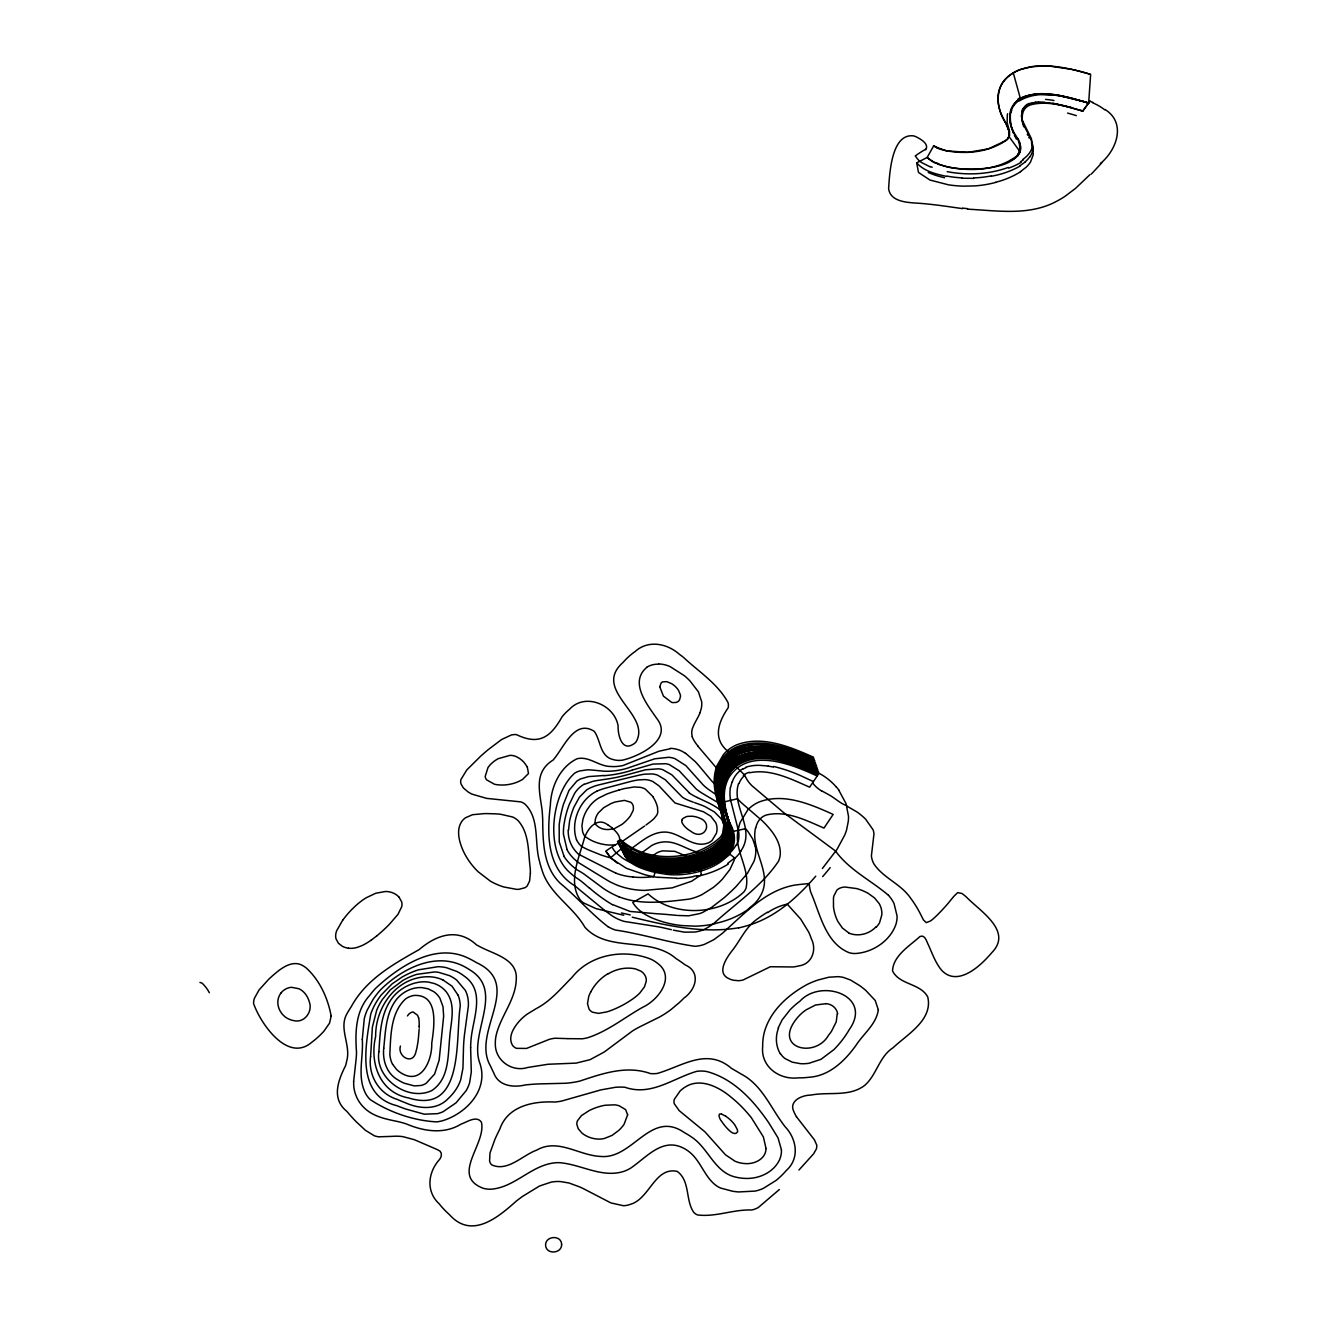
<?xml version="1.0" encoding="UTF-8"?>
<svg xmlns="http://www.w3.org/2000/svg" width="1318" height="1318" viewBox="0 0 1318 1318"><rect width="100%" height="100%" fill="white"/><g stroke="black" fill="none" stroke-linecap="round" stroke-linejoin="round"><path stroke-width="1.5" d="M731.819 836.469L731.309 841.23A21.566 18.501 -24.8 0 1 730.32 844.393L724.851 852.071L712.84 860.259M419.239 1026.178L419.19 1028.056M400.425 1046.064C397.097 1056.641 413.555 1066.196 416.126 1050.924A33.625 28.008 -39.6 0 0 416.834 1048.37L417.888 1042.505A140.12 113.974 -40.7 0 0 418.383 1038.419L419.124 1029.391M568.519 830.208L569.541 821.378A82.952 70.183 -26.5 0 1 574.071 806.88L579.475 797.093L586.51 790.059A22.093 18.452 -27.5 0 1 590.184 787.9L594.682 786.088A66.773 56.295 -28.2 0 1 600.893 784.391L636.561 775.775A73.627 62.457 -26.9 0 1 644.535 774.177L651.916 773.93A23.263 19.539 -25.8 0 1 657.501 775.116L665.31 779.762L682.213 797.028A32.934 27.76 -23.5 0 0 685.03 798.774A61.732 51.863 -22.5 0 0 691.357 801.459L693.301 802.184M1022.027 120.366L1022.521 113.447M666.776 859.501C693.235 861.247 740.568 844.64 724.109 810.125M1030.692 103.727C1048.205 99.954 1066.097 106.231 1082.737 111.074L1088.652 103.035L1090.645 74.368L1077.597 70.744M1018.303 153.712L1017.957 155.87M1010.28 115.078L1010.494 124.502L1013.476 133.2M730.469 787.67L732.017 782.052M1032.076 148.374L1031.467 138.818L1022.669 121.091A56.987 35.899 -6.5 0 1 1021.73 117.879M755.56 827.902C750.09 851.148 773.88 873.768 760.189 896.289A36.575 31.764 -25.3 0 1 754.67 903.571L747.833 909.453M681.867 820.389L681.983 819.911A3.575 3.031 -25.2 0 1 682.675 818.692L686.068 816.748A11.747 10 -25.3 0 1 687.864 816.353L692.049 816.221A23.625 20.165 -25.6 0 1 699.248 817.984C714.191 823.14 703.713 841.559 690.83 831.23A31.747 27.003 -24 0 1 683.96 825.628L682.806 823.997A7.842 6.672 -25 0 1 681.736 820.406M1084.549 101.766L1058.535 95.407L1037.464 94.105A34.021 23.543 -7 0 0 1027.958 95.588C1007.15 99.328 1005.865 124.666 1017.48 138.621M737.932 841.312L736.4 845.332M1007.529 138.357A8.353 6.409 -18.3 0 0 1008.781 136.446L1009.011 130.877L1005.272 122.129M653.777 876.602L657.649 863.652L667.666 864.526M1092.82 102.326L1090.019 101.206L1088.652 103.035C1069.063 97.203 1047.942 90.728 1027.447 95.802A24.053 16.557 -7.1 0 0 1020.396 98.702A23.131 15.816 -7.3 0 0 1016.755 101.371C1006.161 110.02 1008.978 125.803 1015.947 135.787M738.558 783.551C731.012 806.122 756.087 829.022 741.029 850.654M700.089 712.56L701.308 708.376A29.523 24.383 -23.1 0 0 701.687 701.769L698.441 691.868L689.957 680.895A106.445 87.828 -25.8 0 0 684.306 675.656L669.989 666.529A31.961 26.212 -23.4 0 0 658.687 663.926M946.423 166.694C964.99 171.785 1032.488 171.521 1017.595 138.818M1010.857 112.64L1011.763 110.168M1010.593 110.696C1024.893 82.26 1065.224 96.609 1088.553 103.051L1085.554 102.096M778.18 1027.991L782.052 1020.017L789.993 1009.901A70.414 64.533 -26.2 0 1 799.96 1001.169C821.048 977.907 873.373 995.7 849.22 1029.688A94.072 84.22 -27.4 0 1 837.111 1046.228A75.653 68.025 -27.2 0 1 833.882 1049.622L820.966 1059.326L808.988 1063.28A38.584 35.009 -27.1 0 1 800.487 1063.675L792.233 1062.16L785.116 1058.601A22.422 20.38 -28 0 1 782.233 1055.965L780.437 1053.626M933.671 145.919L927.131 157.452L916.685 162.888L918.498 172.46L929.948 180.039L948.449 184.817A96 68.058 -11 0 0 963.491 186.151L974.908 185.904A78.075 55.587 -11 0 0 995.716 182.411M1029.902 156.858C1040.627 141.224 1018.649 128.126 1022.027 112.294A18.732 12.818 -1.8 0 1 1025.305 106.066M407.46 1015.931L407.657 1015.651A11.368 9.506 -38.3 0 1 408.267 1014.827A8.633 7.2 -38.3 0 1 409.272 1013.74L411.101 1012.504A4.399 3.674 -38.2 0 1 413.226 1012.059L417.509 1015.206A16.623 13.855 -38.6 0 1 418.531 1017.924M822.399 868.48L836.979 849.451L844.739 835.052A68.701 55.883 -21.8 0 0 846.584 829.912L848.281 821.394A54.302 45.487 -11.4 0 0 848.495 816.287L846.057 803.7L838.874 790.322M720.485 843.454L717.486 847.145M723.516 815.068L720.814 799.977L721.786 787.225A49.689 42.456 -21.5 0 1 723.467 781.574L729.875 770.47A31.154 26.525 -22 0 1 742.677 760.931C768.147 751.095 795.759 762.875 819.088 773.238L809.614 787.176C791.08 779.053 770.453 768.493 749.58 772.776M342.779 920.03L336.667 930.755A18.732 15.239 -36.3 0 0 335.678 935.006A14.58 11.846 -36.4 0 0 336.057 938.943L338.397 943.21L342.318 946.258A22.373 18.188 -36.2 0 0 347.178 947.988L348.463 948.202M1026.162 107.417A11.351 8.04 -9.9 0 1 1030.841 104.797C1048.107 100.234 1066.163 106.511 1082.737 111.074L1090.002 101.058M953.276 897.014L948.317 903.094A186.349 160.598 -20.4 0 1 940.887 911.348L937.872 914.428A103.101 90.464 -18.6 0 1 933.984 918.119L933.325 918.695A38.057 33.873 -17.1 0 1 930.524 920.969L926.274 922.649L923.539 920.03A37.497 33.56 -14.4 0 1 922.88 918.827L920.607 914.346A131.059 117.384 -24.9 0 0 910.507 898.036C900.919 883.867 883.258 878.068 873.9 863.883A26.607 23.411 -16.9 0 1 871.396 855.86L873.949 834.063A20.594 17.958 -18.8 0 0 873.093 829.813L865.58 819.121A75.488 66.032 -21.5 0 0 862.334 816.139A87.054 76.213 -22.1 0 0 857.161 812.069L846.815 806.056M953.655 896.537L957.675 892.615L961.827 893.439A21.22 19.012 -14.9 0 1 963.063 894.296L964.727 895.614A91.815 83.001 -18.9 0 1 966.391 897.064C980.048 911.183 1013.097 931.052 991.795 952.667A81.634 73.05 -16.2 0 1 988.088 956.819C977.264 968.714 956.39 986.128 941.579 970.213C935.516 962.914 932.386 953.754 928.531 945.204C926.653 941.826 925.187 934.264 919.98 936.505C909.568 946.011 893.242 955.566 892.517 970.872C899.469 985.123 920.343 983.047 927.757 996.985C933.128 1019.868 907.427 1034.235 893.093 1047.728C879.106 1056.69 876.849 1074.615 864.921 1085.225C849.484 1097.251 828.874 1091.568 810.949 1095.077C802.052 1095.077 788.23 1100.975 794.013 1111.964A40.693 37.579 -29.1 0 0 796.467 1116.725M835.793 851.197A36.937 32.143 -18.3 0 1 834.706 850.423L783.584 812.563L751.903 785.693A43.725 37.118 -20.3 0 1 744.67 775.05L735.823 766.45A27.843 23.691 -21.9 0 0 733.236 768.839C719.463 783.172 723.005 804.112 728.838 821.147M925.73 149.758C929.404 143.942 920.804 139.197 916.405 136.94A29.622 26.228 -53 0 0 913.703 135.902C891.479 132.953 889.601 173.498 888.612 188.688C890.342 201.028 904.939 202.231 914.824 203.021C930.854 203.862 946.686 206.415 962.568 208.623M815.743 876.19C796.912 898.052 774.292 918.432 745.774 926.076A103.183 102.837 -71 0 1 738.657 927.905M1100.316 163.58C1116.527 150.45 1126.676 123.085 1105.11 109.542M1018.04 155.079C995.996 172.444 963.919 172.246 938.185 164.256M876.19 927.213L876.849 926.521A19.441 17.332 -20.1 0 0 879.584 922.649L881.824 914.873A24.498 21.813 -20.3 0 0 879.205 903.637L874.526 897.937L868.397 893.505A51.353 45.817 -21.8 0 0 862.895 890.754A56.312 50.265 -22.1 0 0 856.733 888.596L845.003 887.03A15.865 14.07 -20.7 0 0 841.889 887.475L840.39 887.953A8.88 7.859 -20.6 0 0 836.798 890.243L833.899 895.894A24.663 21.862 -19.9 0 0 833.47 898.052L833.487 906.965A57.366 51.007 -18.2 0 0 835.892 916.949A48.865 43.445 -18.7 0 0 837.902 921.513L842.367 928.004L848.726 932.864M1089.887 174.701L1075.521 188.375L1064.812 196.464A101.239 96.28 74.3 0 1 1056.015 201.605C1028.699 216.037 997.051 210.616 967.56 209.167M798.922 1170.038L813.634 1153.777L816.501 1148.686L816.863 1145.375L814.425 1139.839L796.451 1116.725M779.333 1189.544L758.361 1207.469A20.511 18.897 -39.8 0 1 751.557 1210.006C733.368 1209.281 715.427 1217.338 697.486 1214.916A11.615 10.61 -42.2 0 1 693.614 1212.148C685.261 1199.858 690.303 1180.862 677.205 1171.389C654.667 1166.496 649.642 1199.248 630.053 1204.438A20.561 18.403 -42.5 0 1 623.463 1205.723L610.909 1202.922L583.775 1188.852A167.88 146.891 -51.5 0 0 579.772 1186.958L568.964 1182.987L560.282 1181.554A39.276 34.647 -45.3 0 0 551.155 1182.131L539.457 1186.035L522.669 1196.316A225.016 203.285 -54.2 0 0 516.491 1200.929C498.039 1217.42 471.646 1239.711 449.422 1214.603A108.175 94.006 -41.4 0 1 445.237 1210.649A115.341 100.316 -41.1 0 1 439.125 1203.762C425.599 1191.208 428.07 1172.081 439.635 1159.346C442.205 1156.331 442.255 1151.207 437.906 1149.939A52.209 44.367 -45.2 0 0 436.11 1149.082L414.313 1139.691L402.88 1136.643A52.654 44.466 -44.9 0 0 395.499 1136.215A74.681 63.116 -45.7 0 0 392.154 1136.363L378.727 1136.808A24.811 20.808 -42.1 0 1 374.213 1135.704L365.366 1130.267L356.173 1121.717A234.077 198.919 -34.1 0 1 346.865 1111.371C331.164 1098.784 338.083 1080.513 345.53 1065.751A43.51 35.602 -41 0 0 346.65 1061.204C351.362 1045.339 338.265 1028.551 347.046 1013.575A94.484 79.327 -39 0 1 351.329 1006.557C366.206 979.274 393.176 964.265 419.108 949.619C436.67 934.726 457.61 927.477 476.49 944.858A160.153 133.53 -28.6 0 0 481.301 947.428C495.189 954.529 517.859 959.553 516.261 979.439C515.651 1000.065 500.412 1016.162 496.062 1035.75A39.095 33.642 -37 0 0 495.321 1043.708C494.909 1060.282 511.829 1072.473 527.513 1067.531A104.534 88.916 -34.6 0 0 529.968 1067.119L548.074 1064.252L576.098 1063.115L590.102 1059.656L604.237 1052.011L632.492 1030.956A95.11 85.291 -36.5 0 1 639.411 1027.002L659.247 1017.183A82.803 71.65 -31.3 0 0 670.846 1009.687L678.935 1002.932A111.437 95.786 -31.1 0 0 683.976 998.023C695.855 989.785 701.357 971.992 685.162 964.891A173.218 151.586 -38.6 0 0 676.085 958.598C649.873 935.961 608.323 953.062 584.895 927.229C572.852 906.125 548.683 893.653 541.813 869.435A120.679 102.211 -26.4 0 1 539.589 861.593C534.021 842.812 540.166 818.494 524.679 803.832A20.215 16.656 -30 0 0 520.874 801.888L486.606 798.379L472.091 794.161A42.225 34.268 -28.9 0 1 468.088 791.937L463.425 787.999L461.02 783.963A10.939 8.864 -29.9 0 1 460.938 779.498L466.819 769.91L480.889 755.988A242.924 208.079 -29.1 0 1 488.237 749.629L501.631 739.513L511.302 734.999A14.86 12.06 -28.2 0 1 516.442 734.62C538.683 745.296 550.281 737.849 562.094 716.761A46.838 38.502 -25.8 0 1 569.607 709.183C585.258 692.296 614.633 704.751 618.109 725.971C617.78 734.373 621.618 751.557 633.035 744.373A13.065 10.791 -25 0 0 635.919 742.116C652.278 714.801 591.337 690.616 622.92 662.542A65.323 53.725 -22.8 0 1 627.417 657.863L628.983 656.413A57.514 47.201 -22.9 0 1 635.227 651.454C648.242 639.675 667.089 643.382 679.281 654.222A180.088 148.423 -27.9 0 1 683.268 657.204C698.606 671.554 717.948 683.762 728.047 702.642A14.712 12.224 -21.8 0 1 728.162 707.782C712.264 730.88 714.801 748.673 743.171 759.712A18.271 15.388 -21.2 0 0 744.39 760.255M733.236 768.839C756.977 747.817 791.805 763.484 816.6 774.259L818.494 771.475C795.133 761.129 767.471 749.299 741.985 759.184A31.204 26.541 -21.9 0 0 729.167 768.724L722.742 779.828A49.755 42.489 -21.5 0 0 721.078 785.479L720.402 801.739L725.378 821.18M735.098 857.688L727.783 863.274M610.745 857.656L621.865 848.265A22.95 19.424 -27 0 1 619.163 844.838L622.376 843.042C631.52 854.641 647.731 857.194 661.504 859.188M1006.194 139.972L1003.591 141.916M1025.42 161.85L1019.687 165.92M638.291 855.267L651.735 845.497A27.991 23.955 -27.2 0 1 655.095 843.915L656.331 843.454A24.795 21.203 -27.2 0 1 664.915 841.889C679.116 841.345 690.27 852.944 704.306 853.043A16.722 14.317 -25 0 0 709.809 852.038M377.047 935.665L371.429 939.998M646.66 667.485C629.197 682.312 646.957 704.29 656.578 718.211C673.712 739.332 639.576 756.235 622.491 760.156A21.137 17.463 -25.3 0 1 613.035 759.547C599.591 756.268 600.909 740.386 594.27 731.358C574.384 718.623 563.643 748.344 553.033 760.107C533.872 772.002 539.474 790.899 542.06 809.796A339.171 265.824 -36.6 0 1 542.686 819.121C542.95 841.312 542.95 866.519 560.101 883.175C576.79 896.833 590.876 913.489 607.878 926.62M650.038 857.293L657.567 852.515A20.478 17.546 -27.2 0 1 662.74 850.851L674.832 851.329L693.07 859.006A86.856 73.89 -22.6 0 0 694.767 859.764M645.919 825.068L649.56 822.333A49.524 41.385 -26.4 0 0 654.025 818.61L656.595 815.364A10.214 8.616 -26.2 0 0 657.781 812.185L657.534 807.407A45.998 38.65 -27.5 0 0 652.838 796.715M644.535 826.073L621.766 841.774M726.597 856.403L718.689 861.231M1004.514 141.273L988.467 148.835L968.318 152.311M1023.526 159.775L1020.478 161.785M1020.478 171.653L1026.162 167.221A31.648 22.736 -10.5 0 0 1030.577 161.867L1033.213 154.881L1032.768 146.825M1019.209 100.975C1040.38 88.339 1066.657 97.12 1088.553 103.051M1002.323 142.739C986.309 152.196 966.769 154.058 948.647 151.158M608.241 973.541L605.11 975.551A41.55 36.294 -33.3 0 0 590.761 991.976M767.405 912.204L761.952 915.697A125.226 113.463 -24.8 0 0 755.132 920.656C744.785 928.778 739.579 941.744 731.259 951.794C726.004 958.796 716.679 973.063 728.607 978.5A21.681 19.193 -27.5 0 0 733.187 980.18L738.195 980.691A18.633 16.491 -27.6 0 0 743.154 979.966L770.355 966.737L792.859 966.967A33.032 29.326 -24.3 0 0 798.955 965.863C812.069 964.183 816.979 949.751 811.377 938.861A84.055 74.401 -28 0 0 808.758 932.205L800.701 919.091L787.34 904.247M1005.469 122.525C995.634 107.944 994.316 85.34 1010.494 74.747A31.83 22.67 -11 0 1 1013.311 72.918L1015.519 71.666A34.004 24.119 -11.1 0 1 1020.659 69.459L1031.813 66.674L1044.367 65.9M1011.351 160.022C1021.565 156.595 1023.065 144.453 1016.507 136.825M668.473 866.206L658.44 865.333A102.952 86.609 -24.1 0 1 647.089 863.109C637.022 860.127 625.21 856.535 620.053 846.518L623.233 844.739C630.515 859.435 649.362 861.956 663.959 864.229M669.264 867.87L659.264 867.013A102.82 86.56 -24.1 0 1 647.929 864.773C638.406 861.956 627.533 858.644 621.766 849.896L624.946 848.117M728.113 830.34L729.678 838.94L728.442 846.963A16.804 14.416 -24.8 0 1 726.136 850.901C709.364 868.018 682.922 871.742 660.087 868.677A102.689 86.494 -24.1 0 1 648.753 866.453C639.246 863.62 628.389 860.308 622.623 851.576L625.803 849.797C634.897 861.362 651.026 863.916 664.766 865.91M670.862 871.214L660.895 870.358A102.557 86.428 -24.2 0 1 649.576 868.117C640.087 865.3 629.23 861.988 623.48 853.24L626.66 851.477C634.798 862.153 649.362 864.872 661.85 867.145M730.452 825.612L731.177 827.968A114.073 96.955 -28.4 0 1 731.836 830.258L733.253 839.615L731.754 847.787A20.561 17.645 -24.8 0 1 729.315 852.054C712.774 870.341 685.179 874.938 661.702 872.005A102.442 86.362 -24.2 0 1 650.4 869.781C640.927 866.964 630.086 863.652 624.337 854.921L627.5 853.158C637.5 865.547 655.145 867.919 670.071 869.55M536.64 1008.385C550.726 1001.005 560.858 988.484 571.946 977.462C590.332 954.1 624.287 948.515 651.01 959.24A39.408 34.383 -32.6 0 1 656.974 962.865C676.348 976.49 658.621 999.901 642.739 1007.249C624.419 1017.512 607.664 1031.401 587.449 1037.81A41.533 35.932 -34.3 0 1 582.161 1038.798L568.058 1038.65M536.031 1008.731L527.282 1014.069A43.889 37.942 -36.9 0 0 522.801 1017.677A43.148 37.299 -36.9 0 0 518.814 1021.73C513.625 1027.826 507.858 1036.838 512.323 1045.026A11.829 10.149 -37.2 0 0 516.392 1048.337L526.508 1048.436L549.244 1039.375A32.406 28.139 -37.8 0 1 555.092 1038.238L567.811 1038.633M584.138 784.391L593.116 781.277A74.533 62.803 -28.5 0 1 597.038 780.536L608.883 778.757A153.893 123.974 -23.9 0 0 613.117 778.048A126.495 102.507 -24.3 0 0 623.694 775.709L645.705 769.761L658.555 768.806A23.493 19.721 -25.5 0 1 662.789 769.679L671.851 774.836L689.38 792.892M743.023 768.971L746.12 767.587M712.082 858.578C729.2 852.565 736.317 832.762 727.025 817.078M713.582 861.956L722.923 856.057L728.59 850.374A20.577 17.661 -24.8 0 0 731.029 846.09L732.347 834.871L727.322 816.55M596.972 791.146C579.871 799.186 570.282 821.987 576.51 839.698M613.463 829.154L621.931 824.425A36.443 30.429 -27.3 0 0 630.416 815.875L633.052 810.669A12.373 10.379 -26.9 0 0 633.431 808.741L633.283 806.27A9.407 7.892 -26.8 0 0 630.729 802.234L624.468 800.388L615.325 801.954A39.408 33.263 -27.5 0 0 610.745 803.7L603.693 807.703L598.487 812.761A18.271 15.355 -27.5 0 0 596.131 816.913A14.02 11.78 -27.6 0 0 595.258 822.943M1008.254 167.452C988.797 174.454 967.428 175.492 947.181 171.653M706.382 866.437L693.12 869.913M632.162 770.091L652.937 764.078L665.837 763.715A24.564 20.627 -25.2 0 1 669.363 764.638L679.215 770.799L696.266 789.054A69.03 58.074 -21.4 0 0 703.202 793.848L719.414 803.453L720.616 808.181M618.9 790.075L614.287 791.475A101.75 86.823 -28.4 0 0 606.494 794.194L598.471 798.181A30.166 25.339 -27.4 0 0 590.2 805.38L587.07 809.779A40.15 33.79 -27.3 0 0 582.935 819.401L581.93 825.678L582.605 831.674A21.846 18.337 -27.9 0 0 585.192 836.831M612.952 828.725C606.494 830.785 598.636 829.055 594.78 823.19M723.566 802.052L737.487 798.774A94.221 79.887 -19 0 0 741.77 803.09L761.919 820.521A140.631 121.454 -28.8 0 1 765.478 824.047C773.056 832.086 780.553 842.054 780.305 853.652A24.811 21.483 -23.5 0 1 778.592 861.099C761.969 886.042 735.839 903.324 713.878 923.391A72.16 61.995 -27.1 0 1 708.985 926.735L705.657 928.679A34.466 29.886 -27.4 0 1 703.845 929.635L701.819 930.409A35.158 30.479 -27.2 0 1 694.668 932.057L684.388 932.155L673.366 930.162M693.07 876.454L697.008 875.646M738.64 927.773C702.972 933.852 666.826 925.664 632.228 917.18M1035.503 102.31L1028.814 103.611A11.335 7.15 -1.9 0 0 1026.541 104.732L1022.455 109.427L1021.45 115.968A42.308 26.689 -7 0 0 1021.763 117.879M675.063 861.016C702.758 860.308 743.517 840.966 723.187 807.324M677.468 866.074C699.957 864.888 738.821 851.939 728.673 822.366M678.259 867.755C692.609 866.75 706.926 862.549 718.92 854.509A36.344 31.039 -24.9 0 0 724.636 849.912L734.719 858.034A31.994 27.497 -25.5 0 1 734.142 860.374L729.892 869.534L722.379 879.172A70.381 60.018 -26.2 0 1 713.186 887.508L702.148 894.527A48.239 41.352 -26.3 0 1 694.619 897.64A51.204 43.856 -26.2 0 1 689.38 899.09C666.101 901.825 641.108 905.499 618.85 896.751M670.368 748.706L658.967 751.227L623.117 765.494A39.771 32.769 -25.2 0 1 616.511 766.483L615.193 766.565A34.301 28.288 -25.3 0 1 610.959 766.483C598.982 766.664 588.981 755.758 577.004 758.773C559.903 767.076 551.039 786.731 550.364 805.067C546.97 833.8 546.525 868.694 574.632 885.696A93.018 78.652 -34.2 0 1 579.03 889.32L605.357 910.969M604.188 775.495L588.503 776.599L580.513 778.954A18.238 15.157 -27.5 0 0 576.691 781.261L569.014 790.372L563.363 804.54A163.844 140.054 -24.1 0 0 559.178 824.739L559.244 841.922L563.906 855.843M671.356 861.181C689.627 861.066 709.496 855.959 722.478 842.4A16.903 14.482 -24.7 0 0 724.801 838.446L725.889 828.445L722.149 814.837M672.164 862.878C694.767 862.104 734.95 851.51 727.865 821.394M672.971 864.559C698.046 865.069 742.018 848.776 726.432 816.32M673.778 866.239C691.95 866.091 711.769 861.033 724.669 847.507A16.837 14.449 -24.8 0 0 726.992 843.569L728.261 837.342L727.289 829.302M674.569 867.919C692.741 867.755 712.511 862.713 725.411 849.204A16.821 14.432 -24.8 0 0 727.717 845.266C732.347 822.02 710.468 800.685 717.437 776.73A50.068 42.637 -21.4 0 1 719.134 771.063L725.608 759.893A31.385 26.64 -21.9 0 1 738.508 750.304C764.143 740.403 791.937 752.199 815.463 762.611L813.552 765.412C787.703 753.484 744.868 736.268 724.884 766.483C716.844 780.355 719.875 797.143 725.164 811.377M199.941 982.421L201.753 982.997A24.844 19.589 -40.1 0 1 203.878 984.974L205.476 986.82A56.723 44.565 -40.9 0 1 209.348 992.734M967.61 152.344L947.411 150.944M973.673 178.342L962.156 178.227M676.134 871.692L655.721 870.111M1038.584 102.161L1044.795 102.343M676.282 878.216L658.275 877.277M667.583 861.198L673.317 861.297M668.391 862.895C687.831 863.422 709.298 858.545 723.203 844.113A16.887 14.465 -24.8 0 0 725.526 840.159L726.613 830.175L723.615 818.297M669.198 864.575C688.622 865.086 710.056 860.226 723.944 845.81A16.87 14.449 -24.8 0 0 726.267 841.872L727.503 833.816L725.938 825.2M658.588 860.423C646.463 858.397 633.151 855.514 624.287 846.304L620.91 848.199L622.64 850.637L628.95 855.81L636.693 859.682A85.324 71.963 -24.7 0 0 642.756 861.857A99.41 83.693 -24.2 0 0 668.275 866.19L675.722 866.338M676.513 868.018L669.083 867.887A99.278 83.627 -24.2 0 1 643.612 863.504A85.225 71.913 -24.7 0 1 637.533 861.362L626.725 855.349L621.766 849.896M1044.91 65.916L1047.019 65.982A84.583 60.644 -11.1 0 1 1049.902 66.131L1071.303 69.277M670.681 871.231C695.163 872.401 740.963 860.605 730.831 827.523M673.201 872.944L671.488 872.895A98.916 83.446 -24.3 0 1 646.1 868.513M662.921 859.352C683.63 860.67 706.81 856.057 721.737 840.686A16.92 14.482 -24.7 0 0 724.06 836.732L725.147 826.732L720.682 811.344M663.745 861.049L669.725 861.313M664.552 862.73L670.516 862.993M665.376 864.427L671.323 864.674M666.183 866.107L672.131 866.354M672.921 868.018L663.135 867.475M668.605 871.116C689.116 872.368 712.099 867.854 726.861 852.581A16.772 14.416 -24.8 0 0 729.167 848.644C732.923 838.61 727.256 828.314 724.142 818.939M825.776 1003.69L815.48 1005.024L805.99 1009.918A41.039 37.448 -26.3 0 0 796.105 1019.325C773.254 1048.601 815.381 1058.634 828.528 1035.24A47.876 43.181 -27 0 0 831.592 1031.137L836.238 1021.845L837.194 1013.954M665.228 859.484L655.161 858.578A103.463 86.856 -24.1 0 1 643.761 856.354C634.123 853.553 623.315 850.159 617.45 841.411L620.663 839.632C646.891 863.636 694.454 861.527 720.254 837.26A16.969 14.514 -24.7 0 0 722.594 833.289L723.846 825.216L721.539 814.03M659.873 860.736L666.051 861.165M660.68 862.433L666.859 862.845M677.65 915.466L688.606 915.829L699.644 913.605A38.222 32.983 -26.8 0 0 702.84 912.32L711.786 907.278L723.763 898.036A172.707 144.321 -26.7 0 0 736.35 886.24L747.487 873.241L753.978 861.329A34.268 29.54 -24.8 0 0 755.329 846.304M633.151 877.063L638.406 877.393A84.912 71.518 -25.8 0 0 653.316 876.651M676.727 915.384L666.002 914.395A276.055 245.823 -41.5 0 0 657.567 913.819L630.103 911.446L612.557 904.576M662.328 860.868L655.985 860.275A103.331 86.807 -24.1 0 1 644.584 858.051C634.979 855.25 624.172 851.856 618.323 843.125C622.508 837.754 616.264 831.609 612.343 828.182M663.135 862.549L656.809 861.972A103.199 86.741 -24.1 0 1 645.425 859.731C635.82 856.947 625.029 853.553 619.18 844.822M667.172 870.901C653.481 868.924 637.401 866.354 628.34 854.822L625.177 856.585C630.976 865.267 641.685 868.661 651.224 871.445A102.31 86.313 -24.2 0 0 662.509 873.669C693.021 879.897 752.347 861.115 729.2 821.773M768.246 766.153L773.369 767.027M659.412 862.12C647.286 860.077 633.991 857.194 625.144 848.001M1052.769 103.265L1071.88 107.631M947.428 150.96L946.176 150.713M946.835 150.845L941.283 149.511M946.967 176.447C936.208 174.174 924.313 171.455 916.685 162.888M945.632 150.598L934.198 146.397M1085.274 72.787C1064.45 67.152 1041.698 62.308 1020.659 69.442A33.312 23.691 -11.1 0 0 1013.278 72.869A32.258 22.966 -11 0 0 1010.511 74.764A33.263 23.724 -10.9 0 0 1004.58 80.332C995.172 90.86 996.82 106.643 1003.311 118.208M623.711 915.236L596.082 908.662L583.544 902.912A29.342 24.482 -76.6 0 1 580.48 900.276C567.663 882.434 578.684 858.858 583.907 839.928C586.543 829.467 597.07 815.743 608.389 825.332M1072.144 69.459L1076.839 70.546M671.373 929.684L661.998 927.526A148.077 130.202 -36 0 0 655.161 926.307L624.024 921.381A54.417 46.542 -28 0 1 612.606 916.175L605.588 911.133M945.665 166.513L933.968 162.46L927.131 157.452A28.353 21.599 -10 0 0 938.482 163.679M610.168 857.787L626.33 868.265L644.864 874.74A115.671 99.822 -18.1 0 0 658.226 877.459M609.262 857.524L604.369 856.074A125.704 104.715 -24.4 0 1 600.333 854.723L588.471 849.912A125.325 104.32 -24.5 0 1 584.5 848.001L581.633 846.469M1086.048 73.017L1087.581 73.462M721.457 1114.04C716.745 1112.623 719.957 1119.855 721.819 1121.602A67.679 61.781 -31.4 0 0 725.246 1126.215C727.898 1129.114 734.126 1136.857 737.602 1131.915A7.743 7.068 -36.4 0 0 737.108 1129.147L734.818 1124.897A42.835 38.865 -38.5 0 0 725.806 1116.297M1088.339 73.693L1089.871 74.138M642.228 866.947L628.9 861.741A65.159 57.712 -23.3 0 1 622.277 857.87L616.363 853.026M1080.991 110.415L1082.737 110.976M721.523 1114.056L725.823 1116.264M694.586 802.629L701.077 804.969A95.753 82.161 -27.9 0 1 704.916 806.55L714.422 811.954L720.995 818.56A27.662 23.625 -25.1 0 1 720.452 843.454M930.096 166.826L921.842 162.674A39.392 34.284 -51.2 0 1 918.877 160.434A35.256 30.644 -50.3 0 1 915.598 156.331M615.687 872.944L614.056 872.219A117.335 98.652 -24.5 0 1 610.778 870.638L579.508 854.69M817.193 776.022C791.558 764.143 748.986 746.96 729.167 777.027C720.995 791.228 724.472 808.313 729.711 822.86M936.587 147.781L937.098 148.011A35.998 23.724 -10.5 0 0 941.019 149.412M697.387 797.588L709.512 803.305A77.498 66.361 -27 0 1 721.292 810.883M631.948 856.255L633.151 856.832A93.166 78.454 -24.4 0 0 657.682 863.521A18.32 15.734 -27.3 0 1 667.435 859.105L677.946 860.44A37.217 32.027 -28 0 1 681.34 861.791L685.212 863.817M813.42 781.59L803.865 777.159A158.391 136.578 -19 0 0 773.584 766.466M577.482 861.988L605.918 879.435A98.85 83.512 -25.4 0 0 610.728 882.203L616.132 884.724A77.976 65.999 -26.2 0 0 621.552 886.701L623.579 887.327A81.436 68.882 -26.1 0 0 644.766 890.408L672.131 887.871L691.719 881.182L701.456 874.575L698.276 862.219A79.475 67.152 -24.7 0 1 670.022 866.206M442.963 979.949L452.025 986.177L458.087 995.222M630.762 855.646L624.073 851.214L620.053 846.518M821.674 790.833L828.676 794.655A68.058 59.096 -21.9 0 1 831.23 796.187A94.072 81.881 -23.1 0 1 834.245 798.214L838.841 801.459A62.16 53.231 -16.5 0 0 842.663 803.832A12.373 10.676 -18.2 0 0 846.502 805.397M685.591 753.27L695.097 761.491A169.297 142.328 -30.1 0 1 700.748 767.9L712.017 781.327A84.27 70.941 -20 0 0 714.422 783.732L719.579 788.246M723.928 817.753L718.771 796.533L708.689 789.548A74.039 62.325 -20.9 0 1 703.285 785.083L685.871 765.626L674.882 758.608A26.64 22.357 -25 0 0 668.836 757.29L654.733 758.806L627.352 768.213A61.979 50.858 -24.9 0 1 604.665 771.228A71.897 58.915 -24.7 0 1 602.606 771.046L591.897 770.041A54.994 45.883 -28.3 0 0 587.169 769.844L579.673 770.948A18.501 15.355 -27.4 0 0 574.681 773.155C551.88 793.354 545.059 847.655 567.63 870.523A104.386 87.845 -26 0 0 574.895 876.816M617.384 863.191L610.646 857.54L606.247 851.659M589.064 887.805L583.923 883.422A130.597 110.35 -35.3 0 0 581.749 881.643L580.909 881.001A77.943 65.933 -33.3 0 0 574.846 876.915M888.497 895.317C871.214 880.556 850.077 870.49 836.09 851.823A8.188 7.15 -19.6 0 1 835.645 851.444M611.19 858.117L609.822 856.651A41.303 39.491 -33 0 1 605.901 851.016A95.983 48.338 -30.1 0 1 618.307 843.108L621.519 841.345C647.715 865.316 695.229 863.224 720.995 838.973A16.953 14.498 -24.7 0 0 723.318 835.019L724.587 826.946L723.022 818.297M621.338 848.413L629.955 855.201L646.265 861.412A103.068 86.675 -24.1 0 0 657.633 863.652M399.074 897.163L401.677 901.874A13.213 10.791 -35 0 1 401.726 906.718L398.02 914.297L389.387 924.313A133.728 106.165 -34.8 0 1 377.063 935.681M697.766 746.021L723.417 776.137A14.646 12.406 -23.4 0 1 723.994 776.879M1020.116 151.801L1008.945 136.479A8.814 6.623 -21.3 0 0 1009.061 135.968M622.623 851.576L627.582 857.03L638.439 863.059A85.11 71.864 -24.7 0 0 644.42 865.218A99.163 83.578 -24.2 0 0 669.89 869.55C690.451 869.831 713.713 864.707 727.865 848.677A20.61 17.678 -24.8 0 0 730.32 844.393C736.367 823.388 717.602 804.853 718.442 783.815C717.602 731.951 783.238 744.044 812.316 761.837L814.244 759.036C790.668 748.624 762.793 736.778 737.108 746.746A31.467 26.673 -21.9 0 0 724.159 756.334L717.684 767.521A50.199 42.703 -21.4 0 0 715.971 773.205L714.982 786.039L717.684 801.229M623.48 853.24L628.422 858.71L639.263 864.74A85.011 71.815 -24.7 0 0 645.26 866.882A99.048 83.512 -24.3 0 0 670.681 871.214M624.337 854.921L629.279 860.374L640.103 866.404A84.912 71.765 -24.8 0 0 646.084 868.546M652.97 796.632L645.326 789.103A19.655 16.508 -26.4 0 0 640.548 787.357L634.106 786.961L624.93 788.477A120.152 102.969 -28.7 0 0 618.916 790.075M392.649 1064.318L396.405 1069.277A35.224 29.573 -39.1 0 0 402.748 1073.906C422.386 1084.599 432.337 1058.997 431.727 1043.312C434.133 1026.755 439.322 994.184 414.132 995.436A17.496 14.597 -38 0 0 405.549 998.945C390.688 1012.718 390.754 1035.47 389.848 1054.433A33.774 28.353 -39.2 0 0 392.566 1064.367M527.249 766.631L528.485 773.551L522.472 779.498A31.879 25.932 -28.5 0 1 512.01 783.798A36.871 29.952 -28.5 0 1 498.583 784.869A30.891 25.108 -28.6 0 1 494.398 784.21L486.573 779.828A10.659 8.666 -29.3 0 1 485.205 776.401L487.973 767.62A22.208 18.106 -29.1 0 1 490.741 764.242L492.948 762.216A26.788 21.879 -29.1 0 1 498.138 758.707L509.934 755.362A16.821 13.707 -28.9 0 1 514.168 755.889L515.42 756.268A32.242 26.294 -29.4 0 1 526.986 766.779M1027.249 134.288L1027.743 135.227M1028.732 137.121L1029.226 138.06M1016.425 139.181L1014.432 135.26M1005.14 121.899L1003.575 118.752M1006.359 124.32L1008.451 129.049M566.987 849.303L563.461 834.278A66.147 55.751 -27.1 0 1 563.709 826.847A107.302 91.041 -25.9 0 1 569.277 804.441L574.516 793.584A24.482 20.413 -27.5 0 1 584.022 784.226M1019.325 142.377L1019.753 143.464M1009.687 131.948L1007.133 122.656L1007.314 115.061A41.962 29.803 -9.6 0 1 1007.595 113.76M1031.467 142.888L1032.505 145.853M1023.394 125.853L1023.74 126.775M727.684 817.654L729.447 822.514M726.3 815.348L723.697 807.918M725.592 822.383L726.515 825.15M722.874 816.567L719.546 807.374M721.407 813.091L717.849 802.613M729.694 823.289L730.205 824.837M727.552 817.72L724.949 810.142M722.231 804.425L723.911 809.071M723.203 816.04L724.867 820.669M723.417 817.226L720.798 809.565M727.421 816.847L725.592 810.867A114.221 97.927 -18.6 0 1 723.549 802.052M729.2 822.234L730.782 826.633M725.575 813.601L727.948 820.636M728.08 829.516L723.714 816.468M725.065 821.74L725.921 824.393M728.047 818.28C722.083 803.041 719.579 784.226 729.908 770.206C752.034 744.571 790.668 761.244 815.99 772.496L817.885 769.712C794.49 759.349 766.812 747.52 741.293 757.422A31.237 26.558 -21.9 0 0 728.459 766.961L722.033 778.081A49.82 42.522 -21.5 0 0 720.353 783.732L719.496 798.28L722.989 814.755M726.613 814.837C720.666 799.565 718.096 780.717 728.492 766.697C750.667 741.013 789.383 757.685 814.771 768.971L816.682 766.17C793.222 755.791 765.478 743.962 739.909 753.88A31.319 26.607 -21.9 0 0 727.025 763.435L720.584 774.572A49.936 42.571 -21.4 0 0 718.903 780.24L717.849 791.261L719.397 803.321M722.972 806.171C716.959 790.833 714.471 771.887 724.9 757.817C747.224 732.034 786.154 748.723 811.707 760.041L813.618 757.24C790.026 746.812 762.117 734.966 736.4 744.95A31.517 26.689 -21.9 0 0 723.45 754.555L716.943 765.742A50.265 42.736 -21.4 0 0 715.246 771.425C712.363 784.128 715.674 797.275 720.271 809.12M1023.081 124.93L1022.175 121.272M730.057 824.92C738.541 840.077 729.925 857.936 714.323 863.62A75.834 64.252 -24.8 0 1 673.251 872.697M726.646 826.106L727.388 828.627M727.108 815.298L725.773 810.636A115.49 99.064 -18.6 0 1 724.702 806.039L723.549 796.616L724.225 787.06A47.234 40.347 -21.4 0 1 725.444 782.233A36.245 30.891 -21.8 0 1 733.121 768.756M722.594 803.601L723.483 806.665M721.523 811.295L717.305 793.057L718.178 778.493A50.002 42.604 -21.4 0 1 719.859 772.826L726.317 761.672A31.352 26.624 -21.9 0 1 739.2 752.084C764.819 742.199 792.579 753.995 816.073 764.391L814.162 767.191C777.752 744.044 707.815 741.26 722.511 802.217M719.331 806.089L715.839 789.564L716.712 774.968A50.133 42.67 -21.4 0 1 718.409 769.284L724.884 758.114A31.434 26.657 -21.9 0 1 737.8 748.525C763.468 738.607 791.311 750.403 814.854 760.816L812.942 763.616C787.456 752.331 748.608 735.642 726.333 761.376C717.75 772.991 717.816 788.559 721.869 801.871M1013.295 72.902L1020.445 98.751M724.768 808.807C720.254 794.342 720.831 776.829 731.836 765.33C755.626 744.275 790.536 759.942 815.381 770.733L817.275 767.949C793.864 757.57 766.137 745.741 740.601 755.659A31.27 26.574 -21.9 0 0 727.75 765.198L721.308 776.335A49.886 42.538 -21.4 0 0 719.628 782.002L718.771 796.533M755.263 846.321L752.644 838.841L747.949 831.526A59.557 51.27 -25.9 0 0 745.543 828.692L731.457 831.773A42.786 36.591 -25.6 0 1 731.77 834.887L731.803 835.678M730.353 799.169L738.64 831.427A39.079 31.517 -14.8 0 1 738.311 841.181M693.103 876.701A93.842 78.767 -15.9 0 1 676.266 878.463M728.376 864.015A78.454 64.911 -15.6 0 1 697.107 876.322M741.243 850.753A38.222 32.126 -14.1 0 1 735.312 857.87M739.019 783.617A21.846 17.694 -12.2 0 1 744.027 775.989M743.303 775.429A13.674 11.351 -5.7 0 1 749.415 772.266M819.203 773.353A73.05 63.132 -22.2 0 1 836.156 786.862M836.238 786.797A72.622 62.424 -19.2 0 1 838.989 790.256M830.192 867.623A128.917 37.184 -45 0 1 822.663 876.618M621.437 912.979A170.352 38.848 18 0 1 630.268 914.956M608.405 825.282A42.341 37.365 -84.6 0 1 612.376 828.132M590.711 991.96A34.548 30.133 -33.4 0 0 588.734 996.523L587.499 1003.706L589.08 1009.127A11.187 9.72 -34 0 0 592.556 1012.208L598.52 1013.377L606.758 1011.911A55.142 47.547 -32.5 0 0 610.201 1010.774L613.167 1009.637A86.23 73.874 -31.8 0 0 628.225 1001.96L632.327 999.242A48.354 41.781 -32.2 0 0 639.675 993.179L644.453 986.902L646.248 981.267A12.653 11.038 -32.1 0 0 645.82 977.264A15.108 13.164 -32.2 0 0 640.845 971.135L635.49 968.911A35.405 30.891 -33.2 0 0 608.356 973.755M342.828 920.046A81.304 67.086 -36.2 0 1 358.216 903.538L361.165 901.199A50.002 40.973 -35.8 0 1 366.388 897.673L375.778 893.242L385.515 891.479A23.197 18.913 -35.3 0 1 399.041 897.179M348.463 948.235A21.928 17.826 -36.2 0 0 357.722 947.23L361.807 945.681A48.453 39.194 -35.7 0 0 371.396 939.965M821.575 790.965A37.019 31.665 -18 0 1 812.876 783.254M767.702 912.6A48.173 42.868 -24.5 0 1 786.961 904.197M280.849 993.212A12.999 10.511 -39.1 0 0 279.745 994.925C274.556 1004.135 280.52 1016.277 290.108 1019.605A23.757 19.259 -39 0 0 293.733 1020.61C304.59 1023.427 313.157 1011.203 309.186 1001.499A33.494 27.052 -39.7 0 0 305.15 993.69L304.606 993.047A26.195 21.187 -39.5 0 0 298.988 988.764L291.608 987.297A12.669 10.231 -39.1 0 0 280.783 993.179M697.897 745.939A49.178 41.072 -21.2 0 1 692.164 736.828M692.345 736.762A18.238 15.223 -22.4 0 1 692.378 728.574L693.911 724.867A63.231 53.214 -21.2 0 1 694.948 722.791L697.683 717.733A55.999 46.015 -23.7 0 0 700.122 712.56M646.545 667.32A17.908 14.646 -23.1 0 1 658.621 664.173M607.878 926.62A49.672 42.522 -28.7 0 0 615.407 930.047C642.261 933.935 668.374 942.584 695.064 946.308A31.385 27.316 -27.7 0 0 704.537 944.331L713.73 939.75L721.885 933.721A77.136 66.427 -27.4 0 0 726.498 929.52C746.367 911.677 766.368 890.556 793.634 885.301A87.416 78.141 -24.7 0 1 798.757 884.576L806.303 883.818A106.824 91.601 -20.1 0 0 809.17 883.505A66.246 58.47 -18.5 0 0 810.603 891.841C820.01 913.176 825.101 942.996 849.171 952.716A22.999 20.561 -20.8 0 0 854.657 953.54C872.269 952.848 890.375 941.019 896.042 924A32.439 28.93 -20 0 0 897.097 916.092L894.065 903.604A42.357 37.761 -20.6 0 0 888.497 895.317M875.86 926.966A22.703 20.215 -20.2 0 1 848.644 933.029M780.272 1053.725A33.889 30.825 -27.3 0 1 778.51 1028.073M670.45 748.311A29.671 24.877 -24.7 0 1 685.459 753.402M713.664 862.104A75.917 64.302 -24.8 0 1 672.46 871.033M825.793 1003.624A14.251 12.933 -25.6 0 1 837.688 1013.855M612.425 904.725A194.026 163.564 -22.2 0 1 589.179 887.706M712.923 860.423A76.016 64.351 -24.8 0 1 671.653 869.353M632.179 770.173A102.129 83.149 -24.5 0 1 604.171 775.676M576.098 869.089A66.806 56.196 -27.3 0 1 563.692 855.975M575.95 869.27A106.956 90.497 -34.1 0 1 584.451 874.345L603.298 888.398A107.285 90.81 -25.4 0 0 618.85 896.784M712.165 858.743A76.115 64.401 -24.8 0 1 670.862 867.689M442.947 979.966A41.319 34.548 -38 0 0 430.722 976.836C398.201 974.99 375.218 1006.112 375.663 1036.343C369.452 1062.423 379.353 1092.507 408.613 1097.96C464.776 1115.325 455.204 1038.699 460.262 1006.079A41.995 35.108 -38 0 0 458.153 995.189M697.42 797.555A62.753 52.769 -22 0 1 689.281 793.008M577.581 861.857A52.967 44.548 -27.6 0 1 566.806 849.402M647.253 859.665A57.201 49.425 -27.3 0 1 650.038 857.293M579.113 854.723A43.016 36.146 -27.7 0 1 568.19 830.241M633.167 876.997A62.572 52.868 -26.5 0 1 615.621 873.06M629.642 849.748A76.708 63.874 -27.5 0 0 631.124 848.759C641.504 841.543 651.883 831.707 665.392 832.07C680.45 832.614 693.268 849.237 708.771 842.663A12.488 10.692 -24.9 0 0 712.033 840.439L716.382 833.355A19.408 16.574 -25 0 0 716.992 830.06A20.149 17.2 -25.1 0 0 715.789 822.712L710.797 816.254L703.499 811.773L674.997 802.975L658.967 785.841L652.838 781.541A22.39 18.798 -26.1 0 0 644.881 779.581L638.406 779.91A73.759 62.572 -27.3 0 0 631.503 781.245L605.176 788.23A63.05 53.231 -28 0 0 596.955 791.097M581.584 846.568A33.148 27.843 -27.8 0 1 576.477 839.714M585.324 836.633A49.82 41.715 -26.8 0 0 604.616 844.558L605.209 844.673A36.904 30.957 -27.2 0 0 615.49 844.739M418.663 1017.875A43.807 36.344 -39.2 0 1 419.157 1026.178M768.246 766.137A69.063 57.959 -14.8 0 0 766.368 765.89L762.71 765.593A34.762 28.864 -14.1 0 0 745.972 767.142M740.09 770.618A20.116 16.887 -12 0 1 742.924 768.806M732.248 782.068A26.887 22.011 -13.5 0 1 739.991 770.717M730.419 799.153A55.488 44.796 -17 0 1 730.353 787.67M735.938 845.2A29.968 23.938 -17.6 0 1 729.711 853.026M729.974 854.196A37.069 30.611 -13 0 1 726.877 856.684M718.31 860.638A71.551 56.707 -15.3 0 1 706.119 865.745M693.037 869.336A86.51 71.6 -14.8 0 1 676.183 871.132M655.87 869.633A107.747 92.87 -17.4 0 1 642.426 866.519M616.264 852.993A32.176 28.584 -24.5 0 1 612.606 848.067M760.255 818.808A13.048 11.252 -22.2 0 1 766.12 815.084C786.039 809.944 806.188 820.455 823.997 828.066L833.157 814.409C810.504 804.227 783.633 792.464 758.822 802.102A30.116 25.965 -22.2 0 0 747.899 809.73L740.238 822.284A48.239 41.715 -21.7 0 0 738.624 827.819C732.528 848.693 750.453 867.738 746.07 888.101A16.277 14.152 -25.3 0 1 743.846 891.956C719.15 915.598 673.136 917.18 648.11 893.868L632.755 902.484C639.642 913.885 653.02 918.992 665.211 922.501A110.778 94.649 -24.6 0 0 682.049 925.582L694.948 926.159A90.201 77.35 -25.2 0 0 715.064 923.737M755.791 827.918A21.483 18.534 -22 0 1 760.156 818.742M747.916 909.585A75.999 65.389 -25.4 0 1 715.031 923.44M1018.04 98.998A26.311 18.65 -9.9 0 1 1019.737 97.927M1020.56 171.735A65.175 46.542 -10.9 0 1 995.667 182.263M1022.653 113.447A18.188 12.9 -9.8 0 1 1026.079 107.384M915.236 155.952A76.708 48.684 -40.8 0 1 925.598 149.263M967.593 208.656A250.848 234.637 79.6 0 1 962.601 208.112M1101.733 162.839A114.88 19.671 -41.4 0 1 1091.172 174.19M1092.474 102.705A61.732 43.247 -6.4 0 1 1104.748 109.789M1067.596 113.084A215.279 125.408 0.8 0 1 1076.378 115.638M1045.553 99.41A68.717 49.54 -6.7 0 1 1053.972 100.498M1035.487 102.161A28.568 16.837 -3 0 1 1038.584 101.997M1031.862 148.357A31.335 20.314 -7.7 0 1 1022.9 159.379M1021.17 162.295A58.041 38.7 -4.1 0 1 1008.731 168.094M944.611 177.732A82.359 65.472 -9.9 0 1 928.251 172.493M932.172 167.238A69.508 42.538 1.4 0 1 930.376 166.562M1025.865 106.313A11.417 7.2 -5.8 0 1 1030.808 103.941M1029.753 156.809A31.813 21.731 -7.2 0 1 1025.239 161.752M1019.934 166.15A66.032 44.796 -6.9 0 1 991.416 176.217M991.317 175.871A78.372 53.939 -7 0 1 973.705 177.946M962.239 177.914A96.461 69.047 -7.5 0 1 947.115 176.151M933.935 146.397A5.816 3.196 2.7 0 1 933.506 145.952M935.319 146.562A8.748 4.712 3.6 0 1 934.1 145.771M1008.995 136.479A7.99 6.409 -12 0 1 1007.973 138.258M1018.073 155.096A17.381 11.335 -5.7 0 0 1020.132 151.801A28.848 18.847 -5.6 0 0 1019.671 143.481M1008.171 129.23A20.33 15.19 -20 0 1 1009.539 135.935M1007.973 138.621A20.61 17.15 -7 0 1 1004.678 141.438M1003.196 141.949A33.856 25.19 -14.1 0 1 1002.191 142.575M936.933 147.517A19.127 11.615 -5 0 1 935.615 146.875M1007.743 138.835A14.514 12.488 -2.4 0 1 1006.408 140.169M362.285 1039.391C363.62 1057.695 356.684 1077.531 366.14 1094.484A38.206 31.994 -40.4 0 0 370.259 1099.624C389.518 1112.359 413.457 1120.63 436.587 1121.882A34.976 29.639 -40.6 0 0 444.051 1120.267C468.038 1112.161 489.406 1088.24 479.373 1061.88C469.752 1031.483 504.761 990.774 469.57 969.735A80.81 67.679 -38.6 0 0 462.453 965.666C434.05 952.008 401.034 969.455 380.688 989.686A71.815 60.249 -38.4 0 0 372.978 999.538L367.112 1010.263A55.85 46.674 -38.4 0 0 364.295 1018.583L362.285 1039.391M353.636 1081.403L353.718 1085.554A43.23 36.179 -40.6 0 0 355.316 1093.726L356.816 1097.515A48.667 40.776 -40.5 0 0 363.999 1107.614C372.895 1116.527 385.63 1119.048 397.492 1121.486A168.44 141.224 -48.5 0 1 406.142 1123.842C423.605 1131.322 443.935 1134.617 461.003 1124.139C467.05 1122.079 476.688 1115.044 481.449 1122.293C486.375 1144.238 450.179 1175.672 483.129 1188.259A30.413 26.311 -43 0 0 490.576 1189.231C515.19 1187.732 531.862 1164.123 556.608 1162.69A38.584 33.988 -44.2 0 1 558.914 1162.657C580.332 1163.992 600.711 1177.913 622.574 1171.768A31.55 28.073 -40.2 0 0 630.185 1168.44C645.787 1158.16 661.735 1137.615 682.559 1147.698A38.683 34.927 -41.5 0 1 689.05 1151.701C701.192 1161.043 704.553 1177.995 717.486 1186.447A31.055 28.419 -38.1 0 0 720.831 1188.111L732.544 1191.241A81.601 74.467 -34.4 0 0 738.541 1191.95L755.148 1191.093A39.902 36.607 -37.1 0 0 763.188 1188.457L775.956 1180.5A71.04 64.763 -36.1 0 0 782.332 1174.783A67.976 62.012 -36.1 0 0 786.335 1170.433C799.878 1158.473 796.698 1139.016 785.297 1126.939C770.997 1108.949 762.529 1085.011 741.029 1073.989A412.27 362.252 -55.5 0 0 731.572 1068.453C706.975 1047.118 682.296 1066.246 657.287 1073.445A33.131 29.309 -34 0 1 650.515 1073.593C626.561 1065.059 602.655 1073.462 579.656 1081.139A91.321 78.783 -34.6 0 1 565.966 1083.248L539.737 1083.89A206.761 181.456 -48.5 0 0 531.615 1084.352A263.518 231.474 -51.3 0 0 525.454 1084.912C513.361 1087.811 498.336 1086.147 493.673 1072.687A98.356 85.308 -35.3 0 1 490.675 1066.361C470.262 1031.978 524.712 985.04 476.408 962.585A127.533 106.758 -40 0 0 469.257 958.664C436.209 941.596 399.255 966.176 375.416 988.516A89.311 75.093 -38.5 0 0 369.633 995.485C355.366 1011.104 355.119 1032.587 356.519 1052.341A114.485 92.458 -41.7 0 1 356.074 1059.573L353.636 1081.403M470.625 1047.596L471.3 1072.012L469.653 1082.605A34.927 29.556 -40.2 0 1 466.094 1090.727L456.094 1102.804L443.095 1111.7A29.457 24.943 -40.6 0 1 437.444 1113.661L424.297 1114.188L405.614 1108.998A319.533 266.401 -29.5 0 1 396.916 1105.703C355.514 1095.34 365.663 1045.718 370.688 1014.316A58.338 48.832 -38.2 0 1 374.345 1005.667L375.861 1002.899A62.325 52.226 -38.2 0 1 381.264 994.925L392.105 983.871L402.023 977.099A73.38 61.616 -38.5 0 1 418.465 969.817L438.153 966.687A47.728 39.952 -37.7 0 1 446.456 967.692L456.951 971.514A62.407 52.242 -38.3 0 1 463.903 975.88C486.029 990.856 472.948 1018.287 471.07 1039.194A125.54 109.345 -35.4 0 0 470.625 1047.596M659.741 686.793L663.432 696.135L671.537 702.296A9.737 8.023 -22.8 0 0 672.872 702.609L676.118 702.428A4.959 4.086 -22.8 0 0 678.276 701.291A5.667 4.662 -22.9 0 0 679.528 699.858L680.467 696.662A11.911 9.803 -23 0 0 680.302 694.701L678.589 690.517A28.749 23.658 -23.6 0 0 671.554 683.63L666.776 681.653L662.789 681.851A3.855 3.163 -22.9 0 0 661.109 682.988L659.741 686.793M370.589 1056.575C368.019 1075.521 378.925 1093.792 397.393 1099.459A173.037 145.507 -34.8 0 0 405.614 1102.869C419.338 1109.031 437.197 1110.382 448.351 1098.405A41.929 35.339 -40.1 0 0 454.891 1091.024A38.749 32.686 -40.1 0 0 460.674 1079.854L462.947 1068.255L463.409 1050.874A213.961 189.314 -32.9 0 1 463.59 1045.438A178.605 156.974 -34.1 0 1 464.48 1034.663L468.368 1006.029A51.188 42.769 -37.9 0 0 468.302 1001.252L467.939 998.319A37.744 31.616 -37.6 0 0 465.353 990.411L456.588 979.999A51.386 43 -38.1 0 0 449.471 975.633L438.548 972.322A44.515 37.25 -37.8 0 0 434.611 971.943L416.916 974.331A59.129 49.54 -38.3 0 0 402.748 980.51L390.194 989.966L382.335 999.555A57.069 47.81 -38.2 0 0 376.684 1010.28L372.384 1027.134L370.589 1056.575M378.909 1051.616C374.526 1078.47 407.987 1101.963 431.727 1090.596C449.273 1079.112 447.873 1056.113 449.685 1037.694C450.657 1022.554 456.456 1005.14 446.258 991.844A36.723 30.676 -38.1 0 0 434.462 983.574L428.614 982.124A34.004 28.403 -38 0 0 418.712 982.24L415.071 983.014A37.777 31.566 -38.1 0 0 404.445 987.413L401.166 989.505A34.746 29.012 -38 0 0 392.978 997.067C380.638 1012.372 380.095 1032.9 378.909 1051.616M530.38 873.373L529.605 880.968L527.266 885.828A7.414 6.195 -31.6 0 1 524.992 887.706L519.028 889.304A25.8 21.516 -31.2 0 1 516.359 889.32L503.756 886.965A80.431 66.641 -29.4 0 1 494.909 883.521A71.205 59.03 -29.7 0 1 490.181 881.001L478.22 871.808A101.816 84.352 -28.6 0 1 467.33 858.413L466.078 856.37A92.491 76.576 -29 0 1 461.135 845.695C458.417 837.869 456.802 828.264 462.041 821.098A13.229 10.824 -31.1 0 1 465.616 817.704L472.569 814.705L484.48 813.601A152.773 127.582 -35 0 1 487.825 813.618L494.86 813.832A127.862 106.577 -34.2 0 1 500.263 814.194L512.603 816.979A27.167 22.422 -30.9 0 1 518.089 820.62C529.506 833.437 528.106 852.038 530.198 868.035A105.325 86.494 -33.7 0 1 530.38 873.373M781.442 1149.873L781.393 1152.492A22.62 20.791 -36.6 0 1 779.432 1160.021C773.452 1172.46 759.053 1178.902 745.691 1178.424A49.112 44.944 -35.6 0 1 736.284 1177.238C714.521 1172.822 708.557 1147.863 691.275 1136.857A77.762 70.002 -42.9 0 0 684.717 1132.837C650.499 1108.718 632.854 1160.038 600.217 1156.397C578.816 1155.425 557.827 1137.961 536.69 1150.12C522.472 1155.227 507.562 1172.196 491.729 1164.865A8.995 7.776 -42.9 0 1 490.378 1163.135A10.33 8.946 -42.8 0 1 489.588 1160.96L489.983 1153.036L494.958 1139.263A190.797 172.328 -42.3 0 1 499.868 1128.982C507.776 1105.917 533.395 1100.925 555.026 1102.046A81.172 70.118 -36 0 0 561.583 1101.074L600.909 1089.887L615.391 1087.301A64.994 57.794 -40.5 0 1 624.864 1087.235C651.224 1096.51 673.02 1078.157 696.876 1071.303A32.818 29.556 -35.7 0 1 706.745 1071.534C728.788 1077.284 746.548 1093.462 760.239 1111.123A328.248 287.736 -50.5 0 1 768.559 1122.442L778.032 1137.879L781.442 1149.873M561.633 1244.472C561.913 1253.583 546.492 1254.884 545.619 1245.642C544.729 1235.823 561.419 1234.406 561.633 1244.472M627.632 1114.797L624.089 1124.27A31.665 27.942 -38.8 0 1 622.294 1126.643A35.57 31.352 -38.8 0 1 618.867 1130.317L612.195 1135.325L604.567 1138.422A24.021 21.22 -39.1 0 1 598.586 1139.098L596.428 1138.966A31.698 27.975 -38.7 0 1 584.5 1134.88A28.485 25.157 -38.9 0 1 581.93 1133.035L578.19 1128.686L576.839 1124.336A8.699 7.661 -39.8 0 1 577.498 1120.728L581.436 1115.621L589.064 1110.646A53.033 47.135 -41 0 1 605.077 1105.258L614.55 1104.83A26.195 23.213 -39.6 0 1 619.147 1105.769L625.605 1109.624L627.632 1114.797M383.752 1048.222C382.401 1060.446 386.8 1073.84 398.102 1079.986A57.547 48.371 -38.6 0 0 404.362 1083.248L414.28 1085.9L421.183 1085.455A16.063 13.509 -40.1 0 0 426.109 1083.347L434.594 1074.071L439.141 1060.199L443.655 1016.178L443.013 1006.738L439.965 998.352A30.742 25.652 -38.1 0 0 433.754 991.647L428.202 988.846L421.892 987.61A26.953 22.505 -38 0 0 411.661 988.945A27.513 22.966 -38 0 0 397.311 998.451C385.812 1012.191 385.515 1031.269 383.752 1048.222M331.164 1016.046L329.533 1023.18L323.833 1031.286A61.666 49.787 -39.2 0 1 318.478 1036.689L317.885 1037.233A69.146 55.735 -39.1 0 1 311.905 1042.159C287.604 1063.346 260.354 1023.147 253.583 1003.525A17.266 13.888 -39.4 0 1 254.374 998.385L259.036 989.966L268.625 979.356A103.447 84.846 -40 0 1 274.869 973.771C282.48 967.165 293.749 959.438 303.651 966.16A39.655 31.961 -39.2 0 1 306.237 967.972C319.796 980.262 327.902 998.336 331.164 1016.046M878.315 1009.852C876.338 1024.234 863.455 1033.707 855.992 1045.339C844.673 1061.122 829.121 1076.147 808.626 1077.3A76.691 69.261 -26.2 0 1 798.164 1077.86C779.366 1080.085 760.552 1066.707 762.677 1046.525A59.953 54.664 -26.8 0 1 764.094 1033.164C769.63 1011.268 787.999 994.843 807.209 984.447A81.37 74.566 -26.1 0 1 817.803 980.065L828.841 977.215L838.067 976.654A31.27 28.353 -24.5 0 1 843.504 977.462L850.39 979.949L859.567 985.535A110.564 100.843 -29.9 0 1 865.778 990.411L875.218 1000.477L878.315 1009.852M766.022 1148.472C765.923 1159.296 753.929 1164.568 744.505 1163.53A30.594 27.991 -35.8 0 1 734.933 1161.174L725.444 1154.766L704.916 1131.8L679.165 1110.613L674.272 1103.726A8.864 7.957 -36.2 0 1 674.305 1099.377L680.187 1090.876A30.298 27.332 -36.2 0 1 684.899 1087.235C700.006 1077.152 719.331 1087.086 731.523 1097.548A144.931 130.334 -43.5 0 1 739.892 1104.995A171.834 154.058 -45 0 1 751.408 1117.779L763.386 1136.94L766.022 1148.472"/></g></svg>
